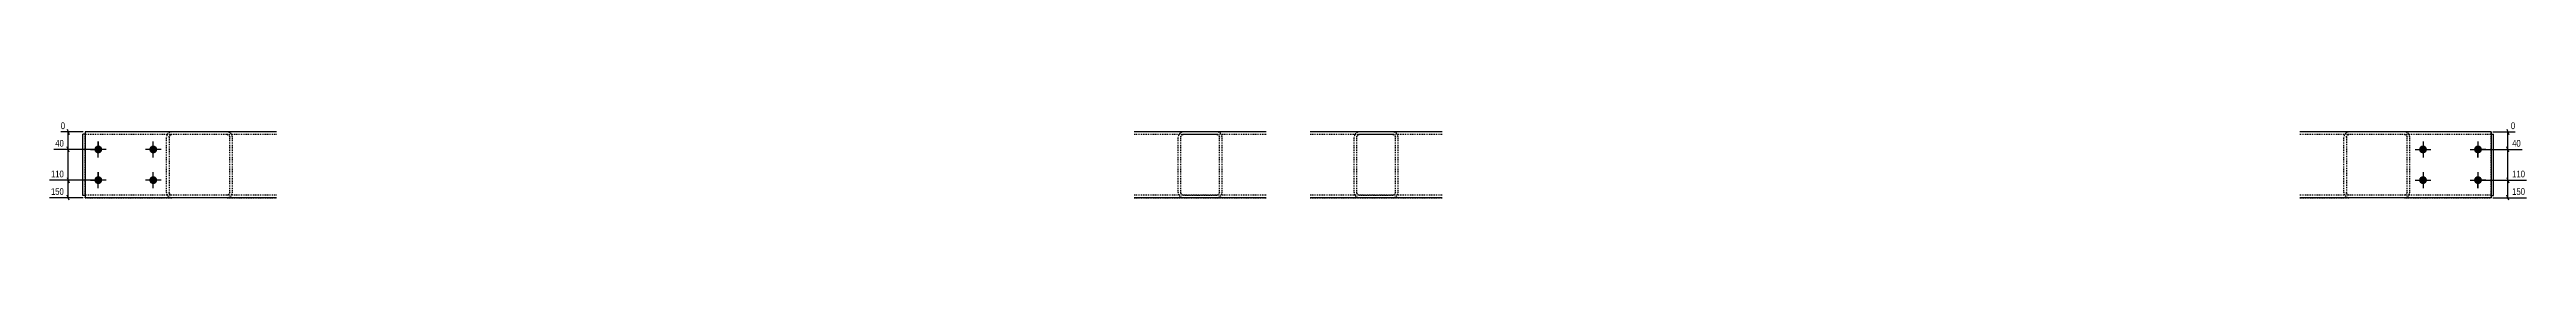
# Model space of a CAD drawing. Header units: millimetres. Extents: x 9 to 30359, y 6 to 1572.
# Drawn here: x 9 to 5640, y 10 to 191 of the extents above; entities that cross this region are included whole.
import ezdxf

# ---------------------------------------------------------------- set-up
doc = ezdxf.new("R2010")
doc.units = ezdxf.units.MM
doc.linetypes.add('DXK_LINE_DOT2', pattern=[3.9198, 1.9599, -1.9599])
doc.layers.add('MÅLSÆTNING', color=7, linetype='Continuous')
doc.layers.add('STÅL', color=7, linetype='Continuous')
doc.styles.add('Arial Narrow', font='ARIALN.TTF', dxfattribs={"height": 0.2})

msp = doc.modelspace()

# ---------------------------------------------------------------- hatches: boundary and pattern name
at = {"layer": 'STÅL', "linetype": 'Continuous'}
for points in [[(120.1, 116.6, -1), (120.1, 134.6, -1)], [(245.1, 116.6, -1), (245.1, 134.6, -1)], [(5405.1, 134.6, -1), (5405.1, 116.6, -1)], [(5530.1, 134.6, -1), (5530.1, 116.6, -1)], [(120.1, 46.6, -1), (120.1, 64.6, -1)], [(245.1, 46.6, -1), (245.1, 64.6, -1)], [(5405.1, 64.6, -1), (5405.1, 46.6, -1)], [(5530.1, 64.6, -1), (5530.1, 46.6, -1)]]:
    msp.add_hatch(color=96, dxfattribs=at).paths.add_polyline_path(points)

# ---------------------------------------------------------------- linework, layer by layer
at = {"layer": 'MÅLSÆTNING', "color": 7, "linetype": 'Continuous'}
for p, q in [((5595.7, 171.6), (5600.5, 159.6)), ((116.1, 125.6), (19.4, 125.6)), ((53.9, 119.6), (49.1, 131.6)), ((51.5, 55.6), (51.5, 125.6)), ((5534.1, 125.6), (5630.3, 125.6)), ((5534.1, 125.6), (5630.3, 125.6)), ((5564.1, 165.6), (5614.7, 165.6)), ((5600.5, 119.6), (5595.7, 131.6)), ((5600.5, 119.6), (5595.7, 131.6)), ((5598.1, 125.6), (5598.1, 165.6)), ((5598.1, 55.6), (5598.1, 125.6)), ((49.1, 61.6), (53.9, 49.6)), ((49.1, 61.6), (53.9, 49.6)), ((5595.7, 61.6), (5600.5, 49.6)), ((5595.7, 61.6), (5600.5, 49.6)), ((116.1, 55.6), (9.6, 55.6)), ((116.1, 55.6), (9.6, 55.6)), ((86, 15.6), (9.6, 15.6)), ((53.9, 9.6), (49.1, 21.6)), ((51.5, 15.6), (51.5, 55.6)), ((5534.1, 55.6), (5640, 55.6)), ((5534.1, 55.6), (5640, 55.6)), ((5564.1, 15.6), (5640, 15.6)), ((5600.5, 9.6), (5595.7, 21.6)), ((5598.1, 15.6), (5598.1, 55.6))]:
    msp.add_line(p, q, dxfattribs=at)
at = {"layer": 'STÅL', "color": 2, "linetype": 'Continuous'}
for p, q in [((90, 160.6), (85, 160.6)), ((85.1, 20.6), (85, 160.6)), ((525.1, 165.6), (90, 165.6)), ((90, 165.6), (90.1, 16.5)), ((2775.1, 165.6), (2475.1, 165.6)), ((3175.1, 165.6), (2875.1, 165.6)), ((5560.1, 165.6), (5125.1, 165.6)), ((5560.1, 165.6), (5560.1, 164.7)), ((5560.1, 164.7), (5560.1, 153.6)), ((5560.1, 160.6), (5565.1, 160.6)), ((5560.1, 153.6), (5560.1, 15.6)), ((5565.1, 20.6), (5565.1, 160.6)), ((90.1, 20.6), (85.1, 20.6)), ((90.1, 15.6), (90.1, 16.5)), ((525.1, 15.6), (90.1, 15.6)), ((2775.1, 15.6), (2475.1, 15.6)), ((3175.1, 15.6), (2875.1, 15.6)), ((5560.1, 15.6), (5125.1, 15.6)), ((5560.1, 20.6), (5565.1, 20.6))]:
    msp.add_line(p, q, dxfattribs=at)
at = {"layer": 'STÅL', "color": 7, "linetype": 'DXK_LINE_DOT2'}
for p, q in [((90, 160.6), (85, 160.6)), ((85.1, 20.6), (85, 160.6)), ((90, 165.6), (90, 160.6)), ((287.1, 165.6), (90, 165.6)), ((90.1, 20.6), (90, 160.6)), ((287.1, 159.6), (90, 159.6)), ((276, 158.2), (275.1, 153.6)), ((275.1, 27.6), (275.1, 153.6)), ((281.1, 153.6), (281.5, 155.9)), ((281.1, 153.6), (281.1, 27.6)), ((287.1, 165.6), (282.5, 164.7)), ((284.8, 159.1), (287.1, 159.6)), ((413.1, 165.6), (287.1, 165.6)), ((413.1, 159.6), (287.1, 159.6)), ((417.7, 164.7), (413.1, 165.6)), ((525.1, 165.6), (413.1, 165.6)), ((413.1, 159.6), (415.4, 159.1)), ((525.1, 159.6), (413.1, 159.6)), ((418.6, 155.9), (419.1, 153.6)), ((419.1, 27.6), (419.1, 153.6)), ((425.1, 153.6), (424.1, 158.2)), ((425.1, 27.6), (425.1, 153.6)), ((2775.1, 165.6), (2475.1, 165.6)), ((2775.1, 159.6), (2475.1, 159.6)), ((2576, 158.2), (2575.1, 153.6)), ((2575.1, 27.6), (2575.1, 153.6)), ((2581.1, 153.6), (2581.5, 155.9)), ((2581.1, 27.6), (2581.1, 153.6)), ((2587.1, 165.6), (2582.5, 164.7)), ((2584.8, 159.1), (2587.1, 159.6)), ((2663.1, 165.6), (2587.1, 165.6)), ((2663.1, 159.6), (2587.1, 159.6)), ((2667.7, 164.7), (2663.1, 165.6)), ((2663.1, 159.6), (2665.4, 159.1)), ((2668.6, 155.9), (2669.1, 153.6)), ((2669.1, 27.6), (2669.1, 153.6)), ((2675.1, 153.6), (2674.1, 158.2)), ((2675.1, 27.6), (2675.1, 153.6)), ((3175.1, 165.6), (2875.1, 165.6)), ((3175.1, 159.6), (2875.1, 159.6)), ((2976, 158.2), (2975.1, 153.6)), ((2975.1, 27.6), (2975.1, 153.6)), ((2981.1, 153.6), (2981.5, 155.9)), ((2981.1, 27.6), (2981.1, 153.6)), ((2987.1, 165.6), (2982.5, 164.7)), ((2984.8, 159.1), (2987.1, 159.6)), ((3063.1, 165.6), (2987.1, 165.6)), ((3063.1, 159.6), (2987.1, 159.6)), ((3067.7, 164.7), (3063.1, 165.6)), ((3063.1, 159.6), (3065.4, 159.1)), ((3068.6, 155.9), (3069.1, 153.6)), ((3069.1, 27.6), (3069.1, 153.6)), ((3075.1, 153.6), (3074.1, 158.2)), ((3075.1, 27.6), (3075.1, 153.6)), ((5237.1, 165.6), (5125.1, 165.6)), ((5237.1, 159.6), (5125.1, 159.6)), ((5226, 158.2), (5225.1, 153.6)), ((5225.1, 27.6), (5225.1, 153.6)), ((5231.1, 153.6), (5231.5, 155.9)), ((5231.1, 153.6), (5231.1, 27.6)), ((5237.1, 165.6), (5232.5, 164.7)), ((5234.8, 159.1), (5237.1, 159.6)), ((5363.1, 165.6), (5237.1, 165.6)), ((5363.1, 159.6), (5237.1, 159.6)), ((5367.7, 164.7), (5363.1, 165.6)), ((5560.1, 165.6), (5363.1, 165.6)), ((5363.1, 159.6), (5365.4, 159.1)), ((5560.1, 159.6), (5363.1, 159.6)), ((5368.6, 155.9), (5369.1, 153.6)), ((5369.1, 27.6), (5369.1, 153.6)), ((5375.1, 153.6), (5374.1, 158.2)), ((5375.1, 27.6), (5375.1, 153.6)), ((5560.1, 162.1), (5560.1, 165.6)), ((5560.1, 160.6), (5560.1, 162.1)), ((5560.1, 160.6), (5565.1, 160.6)), ((5560.1, 20.6), (5560.1, 160.6)), ((5565.1, 20.6), (5565.1, 160.6)), ((90.1, 20.6), (85.1, 20.6)), ((90.1, 21.6), (90.1, 22.1)), ((287.1, 21.6), (90.1, 21.6)), ((90.1, 20.6), (90.1, 15.6)), ((90.1, 15.6), (287.1, 15.6)), ((275.1, 27.6), (276, 23)), ((281.5, 25.3), (281.1, 27.6)), ((282.5, 16.5), (287.1, 15.6)), ((287.1, 21.6), (284.8, 22.1)), ((413.1, 21.6), (287.1, 21.6)), ((413.1, 15.6), (287.1, 15.6)), ((415.4, 22.1), (413.1, 21.6)), ((525.1, 21.6), (413.1, 21.6)), ((413.1, 15.6), (417.7, 16.5)), ((413.1, 15.6), (525.1, 15.6)), ((419.1, 27.6), (418.6, 25.3)), ((424.1, 23), (425.1, 27.6)), ((2775.1, 21.6), (2475.1, 21.6)), ((2475.1, 15.6), (2775.1, 15.6)), ((2575.1, 27.6), (2576, 23)), ((2581.5, 25.3), (2581.1, 27.6)), ((2582.5, 16.5), (2587.1, 15.6)), ((2587.1, 21.6), (2584.8, 22.1)), ((2587.1, 21.6), (2663.1, 21.6)), ((2663.1, 15.6), (2587.1, 15.6)), ((2665.4, 22.1), (2663.1, 21.6)), ((2663.1, 15.6), (2667.7, 16.5)), ((2669.1, 27.6), (2668.6, 25.3)), ((2674.1, 23), (2675.1, 27.6)), ((3175.1, 21.6), (2875.1, 21.6)), ((2875.1, 15.6), (3175.1, 15.6)), ((2975.1, 27.6), (2976, 23)), ((2981.5, 25.3), (2981.1, 27.6)), ((2982.5, 16.5), (2987.1, 15.6)), ((2987.1, 21.6), (2984.8, 22.1)), ((2987.1, 21.6), (3063.1, 21.6)), ((3063.1, 15.6), (2987.1, 15.6)), ((3065.4, 22.1), (3063.1, 21.6)), ((3063.1, 15.6), (3067.7, 16.5)), ((3069.1, 27.6), (3068.6, 25.3)), ((3074.1, 23), (3075.1, 27.6)), ((5237.1, 21.6), (5125.1, 21.6)), ((5125.1, 15.6), (5237.1, 15.6)), ((5225.1, 27.6), (5226, 23)), ((5231.5, 25.3), (5231.1, 27.6)), ((5232.5, 16.5), (5237.1, 15.6)), ((5237.1, 21.6), (5234.8, 22.1)), ((5363.1, 21.6), (5237.1, 21.6)), ((5363.1, 15.6), (5237.1, 15.6)), ((5365.4, 22.1), (5363.1, 21.6)), ((5560.1, 21.6), (5363.1, 21.6)), ((5363.1, 15.6), (5367.7, 16.5)), ((5363.1, 15.6), (5560.1, 15.6)), ((5369.1, 27.6), (5368.6, 25.3)), ((5374.1, 23), (5375.1, 27.6)), ((5560.1, 20.6), (5565.1, 20.6)), ((5560.1, 15.6), (5560.1, 20.6))]:
    msp.add_line(p, q, dxfattribs=at)
at = {"layer": 'STÅL', "color": 96, "linetype": 'Continuous'}
for p, q in [((138.1, 125.6), (102.1, 125.6)), ((102.1, 125.6), (114.1, 125.6)), ((120.1, 107.6), (120.1, 143.6)), ((120.1, 143.6), (120.1, 131.6)), ((120.1, 107.6), (120.1, 119.6)), ((138.1, 125.6), (126.1, 125.6)), ((263.1, 125.6), (227.1, 125.6)), ((245.1, 107.6), (245.1, 143.6)), ((5387.1, 125.6), (5423.1, 125.6)), ((5405.1, 143.6), (5405.1, 107.6)), ((5512.1, 125.6), (5548.1, 125.6)), ((5512.1, 125.6), (5524.1, 125.6)), ((5530.1, 143.6), (5530.1, 107.6)), ((5530.1, 143.6), (5530.1, 131.6)), ((5530.1, 107.6), (5530.1, 119.6)), ((5548.1, 125.6), (5536.1, 125.6)), ((120.1, 37.6), (120.1, 73.6)), ((120.1, 73.6), (120.1, 61.6)), ((245.1, 37.6), (245.1, 73.6)), ((5405.1, 73.6), (5405.1, 37.6)), ((5530.1, 73.6), (5530.1, 37.6)), ((5530.1, 73.6), (5530.1, 61.6)), ((138.1, 55.6), (102.1, 55.6)), ((102.1, 55.6), (114.1, 55.6)), ((120.1, 37.6), (120.1, 49.6)), ((138.1, 55.6), (126.1, 55.6)), ((263.1, 55.6), (227.1, 55.6)), ((5387.1, 55.6), (5423.1, 55.6)), ((5512.1, 55.6), (5548.1, 55.6)), ((5512.1, 55.6), (5524.1, 55.6)), ((5530.1, 37.6), (5530.1, 49.6)), ((5548.1, 55.6), (5536.1, 55.6))]:
    msp.add_line(p, q, dxfattribs=at)
at = {"layer": 'STÅL', "color": 7, "linetype": 'DXK_LINE_DOT2'}
for centre, radius, start, end in [((287.1, 153.6), 12, 112.5, 157.5), ((287.1, 153.6), 6, 112.5, 157.5), ((413.1, 153.6), 6, 22.5, 67.5), ((413.1, 153.6), 12, 22.5, 67.5), ((2587.1, 153.6), 12, 112.5, 157.5), ((2587.1, 153.6), 6, 112.5, 157.5), ((2663.1, 153.6), 6, 22.5, 67.5), ((2663.1, 153.6), 12, 22.5, 67.5), ((2987.1, 153.6), 12, 112.5, 157.5), ((2987.1, 153.6), 6, 112.5, 157.5), ((3063.1, 153.6), 6, 22.5, 67.5), ((3063.1, 153.6), 12, 22.5, 67.5), ((5237.1, 153.6), 12, 112.5, 157.5), ((5237.1, 153.6), 6, 112.5, 157.5), ((5363.1, 153.6), 6, 22.5, 67.5), ((5363.1, 153.6), 12, 22.5, 67.5), ((287.1, 27.6), 12, 202.5, 247.5), ((287.1, 27.6), 6, 202.5, 247.5), ((413.1, 27.6), 6, 292.5, 337.5), ((413.1, 27.6), 12, 292.5, 337.5), ((2587.1, 27.6), 12, 202.5, 247.5), ((2587.1, 27.6), 6, 202.5, 247.5), ((2663.1, 27.6), 6, 292.5, 337.5), ((2663.1, 27.6), 12, 292.5, 337.5), ((2987.1, 27.6), 12, 202.5, 247.5), ((2987.1, 27.6), 6, 202.5, 247.5), ((3063.1, 27.6), 6, 292.5, 337.5), ((3063.1, 27.6), 12, 292.5, 337.5), ((5237.1, 27.6), 12, 202.5, 247.5), ((5237.1, 27.6), 6, 202.5, 247.5), ((5363.1, 27.6), 6, 292.5, 337.5), ((5363.1, 27.6), 12, 292.5, 337.5)]:
    msp.add_arc(centre, radius, start, end, dxfattribs=at)

# ---------------------------------------------------------------- next in the draw order: wipeouts: each hides what was drawn before it
at = {"color": 0, "linetype": 'Continuous'}
for points in [[(5617.9, 168.8), (5617.9, 191.2), (5601.7, 191.2), (5601.7, 168.8)], [(45, 128.8), (45, 151.2), (19.1, 151.2), (19.1, 128.8)], [(45, 58.8), (45, 81.2), (9.3, 81.2), (9.3, 58.8)], [(5640.3, 58.8), (5640.3, 81.2), (5604.6, 81.2), (5604.6, 58.8)]]:
    msp.add_wipeout(points, dxfattribs=at).dxf.layer = 'MÅLSÆTNING'

# ---------------------------------------------------------------- next in the draw order: linework, layer by layer
at = {"layer": 'MÅLSÆTNING', "color": 7, "linetype": 'Continuous'}
for p, q in [((49.1, 171.6), (53.9, 159.6)), ((116.1, 125.6), (19.4, 125.6)), ((86, 165.6), (34.9, 165.6)), ((53.9, 119.6), (49.1, 131.6)), ((51.5, 125.6), (51.5, 165.6))]:
    msp.add_line(p, q, dxfattribs=at)

# ---------------------------------------------------------------- next in the draw order: texts
at = {"layer": 'MÅLSÆTNING', "color": 3, "linetype": 'Continuous', "style": 'Arial Narrow'}
for s, height, p in [('0', 15.3, (5604.9, 172)), ('40', 15.27, (22.3, 132))]:
    msp.add_text(s, height=height, dxfattribs=at).set_placement(p)

# ---------------------------------------------------------------- next in the draw order: wipeouts: each hides what was drawn before it
at = {"color": 0, "linetype": 'Continuous'}
for points in [[(45, 18.8), (45, 41.2), (9.3, 41.2), (9.3, 18.8)], [(5640.3, 18.8), (5640.3, 41.2), (5604.6, 41.2), (5604.6, 18.8)]]:
    msp.add_wipeout(points, dxfattribs=at).dxf.layer = 'MÅLSÆTNING'

# ---------------------------------------------------------------- next in the draw order: texts
at = {"layer": 'MÅLSÆTNING', "color": 3, "linetype": 'Continuous', "style": 'Arial Narrow'}
for s, p in [('110', (12.5, 62)), ('110', (5607.8, 62)), ('150', (12.5, 22)), ('150', (5607.8, 22))]:
    msp.add_text(s, height=15.27, dxfattribs=at).set_placement(p)

# ---------------------------------------------------------------- next in the draw order: wipeouts: each hides what was drawn before it
at = {"color": 0, "linetype": 'Continuous'}
for points in [[(47.9, 168.8), (47.9, 191.2), (31.7, 191.2), (31.7, 168.8)], [(5630.5, 128.8), (5630.5, 151.2), (5604.6, 151.2), (5604.6, 128.8)]]:
    msp.add_wipeout(points, dxfattribs=at).dxf.layer = 'MÅLSÆTNING'

# ---------------------------------------------------------------- next in the draw order: texts
at = {"layer": 'MÅLSÆTNING', "color": 3, "linetype": 'Continuous', "style": 'Arial Narrow'}
for s, height, p in [('0', 15.3, (34.9, 172)), ('40', 15.27, (5607.8, 132))]:
    msp.add_text(s, height=height, dxfattribs=at).set_placement(p)

doc.saveas('drawing.dxf')
